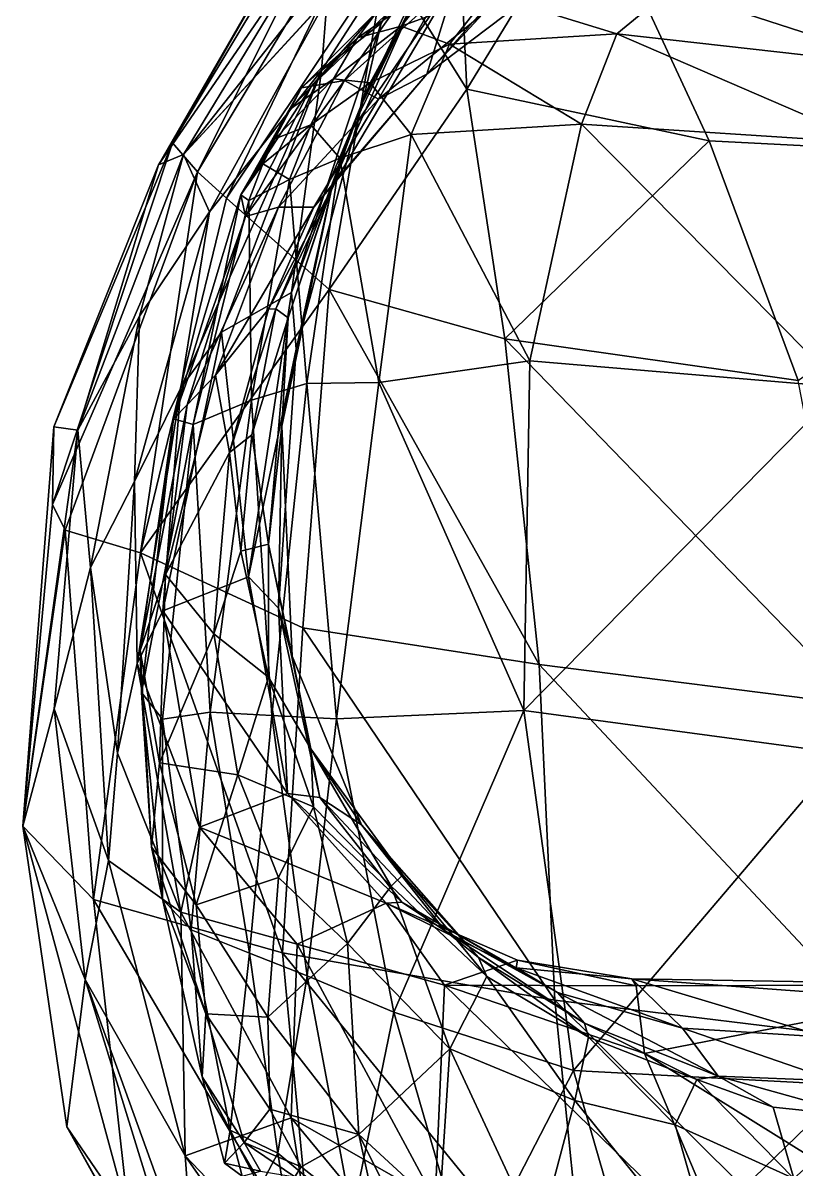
# Model space of a CAD drawing. Extents: x -1.1 to 1.1, y -3.78 to 5.59.
# Drawn here: x -0.8469 to -0.6035, y -1.6871 to -1.3262 of the extents above; entities that cross this region are included whole.
import ezdxf

# ---------------------------------------------------------------- set-up
doc = ezdxf.new("R2010")
doc.units = 0
doc.layers.add('STEGOSRS$LWO', color=1, linetype='CONTINUOUS')

msp = doc.modelspace()

# ---------------------------------------------------------------- linework, layer by layer
at = {"layer": 'STEGOSRS$LWO'}
for points in [[(-0.79196, -1.37302, 1.93963), (-0.72534, -1.24008, 1.80749), (-0.79982, -1.36395, 1.75206)], [(-0.72534, -1.24008, 1.80749), (-0.73962, -1.25881, 1.68316), (-0.79982, -1.36395, 1.75206)], [(-0.72531, -1.26196, 1.95486), (-0.72534, -1.24008, 1.80749), (-0.79196, -1.37302, 1.93963)], [(-0.79982, -1.36395, 1.75206), (-0.73962, -1.25881, 1.68316), (-0.80423, -1.37081, 1.57125)], [(-0.73962, -1.25881, 1.68316), (-0.75375, -1.2974, 1.53688), (-0.80423, -1.37081, 1.57125)], [(-0.78281, -1.38137, 2.04149), (-0.72531, -1.26196, 1.95486), (-0.79196, -1.37302, 1.93963)], [(-0.73267, -1.30615, 2.13407), (-0.72531, -1.26196, 1.95486), (-0.78281, -1.38137, 2.04149)], [(-0.70062, -1.26021, 0.89332), (-0.75283, -1.3411, 0.9595), (-0.75109, -1.31839, 1.13773)], [(-0.73404, -1.32623, 0.85252), (-0.75283, -1.3411, 0.9595), (-0.70062, -1.26021, 0.89332)], [(-0.73404, -1.32623, 0.85252), (-0.70062, -1.26021, 0.89332), (-0.7122, -1.29282, 0.73215)], [(-0.70711, -1.34696, 2.35264), (-0.71098, -1.264, 2.31127), (-0.73267, -1.30615, 2.13407)], [(-0.66806, -1.28293, 2.52767), (-0.71098, -1.264, 2.31127), (-0.70711, -1.34696, 2.35264)], [(-0.6308, -1.36329, 2.52531), (-0.66806, -1.28293, 2.52767), (-0.70711, -1.34696, 2.35264)], [(-0.54805, -1.28567, 2.67487), (-0.66806, -1.28293, 2.52767), (-0.50823, -1.36958, 2.64928)], [(-0.66806, -1.28293, 2.52767), (-0.6308, -1.36329, 2.52531), (-0.50823, -1.36958, 2.64928)], [(-0.73982, -1.35101, 0.73187), (-0.7122, -1.29282, 0.73215), (-0.72386, -1.31933, 0.57078)], [(-0.73982, -1.35101, 0.73187), (-0.73404, -1.32623, 0.85252), (-0.7122, -1.29282, 0.73215)], [(-0.68114, -1.31302, 0.239), (-0.71976, -1.34229, 0.23853), (-0.67592, -1.29265, 0.40064)], [(-0.71976, -1.34229, 0.23853), (-0.71012, -1.31133, 0.41826), (-0.67592, -1.29265, 0.40064)], [(-0.80423, -1.37081, 1.57125), (-0.75375, -1.2974, 1.53688), (-0.79634, -1.36754, 1.38251)], [(-0.75375, -1.2974, 1.53688), (-0.75772, -1.31854, 1.38696), (-0.79634, -1.36754, 1.38251)], [(-0.75046, -1.41007, 2.19087), (-0.73267, -1.30615, 2.13407), (-0.78281, -1.38137, 2.04149)], [(-0.70711, -1.34696, 2.35264), (-0.73267, -1.30615, 2.13407), (-0.75046, -1.41007, 2.19087)], [(-0.79634, -1.36754, 1.38251), (-0.74566, -1.31231, 1.26769), (-0.75109, -1.31839, 1.13773)], [(-0.74566, -1.31231, 1.26769), (-0.79634, -1.36754, 1.38251), (-0.75772, -1.31854, 1.38696)], [(-0.71976, -1.34229, 0.23853), (-0.74817, -1.3755, 0.25868), (-0.71012, -1.31133, 0.41826)], [(-0.74817, -1.3755, 0.25868), (-0.74378, -1.36041, 0.41109), (-0.71012, -1.31133, 0.41826)], [(-0.74378, -1.36041, 0.41109), (-0.72386, -1.31933, 0.57078), (-0.71012, -1.31133, 0.41826)], [(-0.71976, -1.34229, 0.23853), (-0.68114, -1.31302, 0.239), (-0.70222, -1.32338, 0.17746)], [(-0.71766, -1.31438, 0.0491), (-0.74152, -1.33081, 0.04555), (-0.73529, -1.32247, 0.06358)], [(-0.71766, -1.31438, 0.0491), (-0.72781, -1.32717, 0.03045), (-0.74152, -1.33081, 0.04555)], [(-0.70032, -1.3171, 0.03186), (-0.72781, -1.32717, 0.03045), (-0.71766, -1.31438, 0.0491)], [(-0.70032, -1.3171, 0.03186), (-0.71255, -1.33286, 0.0128), (-0.72781, -1.32717, 0.03045)], [(-0.71255, -1.33286, 0.0128), (-0.70032, -1.3171, 0.03186), (-0.6599, -1.32958, 0.0109)], [(-0.64285, -1.31553, 0.02905), (-0.6599, -1.32958, 0.0109), (-0.70032, -1.3171, 0.03186)], [(-0.6599, -1.32958, 0.0109), (-0.64285, -1.31553, 0.02905), (-0.5676, -1.33999, 0.00555)], [(-0.56037, -1.32319, 0.02105), (-0.5676, -1.33999, 0.00555), (-0.64285, -1.31553, 0.02905)], [(-0.75109, -1.31839, 1.13773), (-0.78815, -1.38569, 1.14412), (-0.79634, -1.36754, 1.38251)], [(-0.75283, -1.3411, 0.9595), (-0.78815, -1.38569, 1.14412), (-0.75109, -1.31839, 1.13773)], [(-0.75606, -1.34604, 0.08041), (-0.72736, -1.31841, 0.09504), (-0.73529, -1.32247, 0.06358)], [(-0.75606, -1.34604, 0.08041), (-0.74566, -1.34423, 0.1243), (-0.72736, -1.31841, 0.09504)], [(-0.74941, -1.37703, 0.57543), (-0.73982, -1.35101, 0.73187), (-0.72386, -1.31933, 0.57078)], [(-0.74941, -1.37703, 0.57543), (-0.72386, -1.31933, 0.57078), (-0.74378, -1.36041, 0.41109)], [(-0.74566, -1.34423, 0.1243), (-0.71648, -1.31807, 0.1359), (-0.72736, -1.31841, 0.09504)], [(-0.74566, -1.34423, 0.1243), (-0.73491, -1.35011, 0.16543), (-0.71648, -1.31807, 0.1359)], [(-0.73491, -1.35011, 0.16543), (-0.70222, -1.32338, 0.17746), (-0.71648, -1.31807, 0.1359)], [(-0.73529, -1.32247, 0.06358), (-0.74152, -1.33081, 0.04555), (-0.7592, -1.34662, 0.05415)], [(-0.7592, -1.34662, 0.05415), (-0.75606, -1.34604, 0.08041), (-0.73529, -1.32247, 0.06358)], [(-0.73491, -1.35011, 0.16543), (-0.71976, -1.34229, 0.23853), (-0.70222, -1.32338, 0.17746)], [(-0.73404, -1.32623, 0.85252), (-0.76228, -1.41104, 0.8518), (-0.75283, -1.3411, 0.9595)], [(-0.76228, -1.41104, 0.8518), (-0.73404, -1.32623, 0.85252), (-0.73982, -1.35101, 0.73187)], [(-0.72781, -1.32717, 0.03045), (-0.74906, -1.34378, 0.03123), (-0.74152, -1.33081, 0.04555)], [(-0.72781, -1.32717, 0.03045), (-0.73751, -1.34503, 0.01356), (-0.74906, -1.34378, 0.03123)], [(-0.71255, -1.33286, 0.0128), (-0.73751, -1.34503, 0.01356), (-0.72781, -1.32717, 0.03045)], [(-0.74152, -1.33081, 0.04555), (-0.76268, -1.35321, 0.04434), (-0.7592, -1.34662, 0.05415)], [(-0.74152, -1.33081, 0.04555), (-0.74906, -1.34378, 0.03123), (-0.76268, -1.35321, 0.04434)], [(-0.6599, -1.32958, 0.0109), (-0.67099, -1.358, -0.00057), (-0.71255, -1.33286, 0.0128)], [(-0.67099, -1.358, -0.00057), (-0.6599, -1.32958, 0.0109), (-0.58051, -1.36387, -0.0031)], [(-0.5676, -1.33999, 0.00555), (-0.58051, -1.36387, -0.0031), (-0.6599, -1.32958, 0.0109)], [(-0.71255, -1.33286, 0.0128), (-0.72468, -1.36128, 0.00241), (-0.73751, -1.34503, 0.01356)], [(-0.72468, -1.36128, 0.00241), (-0.71255, -1.33286, 0.0128), (-0.67099, -1.358, -0.00057)], [(-0.75283, -1.3411, 0.9595), (-0.7972, -1.44106, 1.02883), (-0.78815, -1.38569, 1.14412)], [(-0.78431, -1.42353, 0.94383), (-0.7972, -1.44106, 1.02883), (-0.75283, -1.3411, 0.9595)], [(-0.76228, -1.41104, 0.8518), (-0.78431, -1.42353, 0.94383), (-0.75283, -1.3411, 0.9595)], [(-0.73491, -1.35011, 0.16543), (-0.75527, -1.38413, 0.18689), (-0.71976, -1.34229, 0.23853)], [(-0.74817, -1.3755, 0.25868), (-0.71976, -1.34229, 0.23853), (-0.75527, -1.38413, 0.18689)], [(-0.7592, -1.34662, 0.05415), (-0.77829, -1.38029, 0.04976), (-0.75606, -1.34604, 0.08041)], [(-0.77678, -1.38711, 0.08916), (-0.75606, -1.34604, 0.08041), (-0.77829, -1.38029, 0.04976)], [(-0.75606, -1.34604, 0.08041), (-0.77678, -1.38711, 0.08916), (-0.74566, -1.34423, 0.1243)], [(-0.76636, -1.38415, 0.13601), (-0.74566, -1.34423, 0.1243), (-0.77678, -1.38711, 0.08916)], [(-0.74906, -1.34378, 0.03123), (-0.76755, -1.36266, 0.03604), (-0.76268, -1.35321, 0.04434)], [(-0.74906, -1.34378, 0.03123), (-0.75619, -1.35829, 0.01848), (-0.76755, -1.36266, 0.03604)], [(-0.74566, -1.34423, 0.1243), (-0.76636, -1.38415, 0.13601), (-0.73491, -1.35011, 0.16543)], [(-0.73751, -1.34503, 0.01356), (-0.75619, -1.35829, 0.01848), (-0.74906, -1.34378, 0.03123)], [(-0.73751, -1.34503, 0.01356), (-0.7471, -1.36873, 0.00637), (-0.75619, -1.35829, 0.01848)], [(-0.72468, -1.36128, 0.00241), (-0.7471, -1.36873, 0.00637), (-0.73751, -1.34503, 0.01356)], [(-0.76268, -1.35321, 0.04434), (-0.77829, -1.38029, 0.04976), (-0.7592, -1.34662, 0.05415)], [(-0.69521, -1.42562, 2.36733), (-0.70711, -1.34696, 2.35264), (-0.75046, -1.41007, 2.19087)], [(-0.6308, -1.36329, 2.52531), (-0.70711, -1.34696, 2.35264), (-0.69521, -1.42562, 2.36733)], [(-0.76755, -1.36266, 0.03604), (-0.77829, -1.38029, 0.04976), (-0.76268, -1.35321, 0.04434)], [(-0.75527, -1.38413, 0.18689), (-0.73491, -1.35011, 0.16543), (-0.76636, -1.38415, 0.13601)], [(-0.76089, -1.42894, 0.73637), (-0.76228, -1.41104, 0.8518), (-0.73982, -1.35101, 0.73187)], [(-0.76089, -1.42894, 0.73637), (-0.73982, -1.35101, 0.73187), (-0.74941, -1.37703, 0.57543)], [(-0.75619, -1.35829, 0.01848), (-0.77139, -1.37055, 0.02951), (-0.76755, -1.36266, 0.03604)], [(-0.75619, -1.35829, 0.01848), (-0.763, -1.37542, 0.0148), (-0.77139, -1.37055, 0.02951)], [(-0.74817, -1.3755, 0.25868), (-0.76729, -1.41624, 0.27174), (-0.74378, -1.36041, 0.41109)], [(-0.76337, -1.41899, 0.41925), (-0.74378, -1.36041, 0.41109), (-0.76729, -1.41624, 0.27174)], [(-0.76337, -1.41899, 0.41925), (-0.74941, -1.37703, 0.57543), (-0.74378, -1.36041, 0.41109)], [(-0.7471, -1.36873, 0.00637), (-0.763, -1.37542, 0.0148), (-0.75619, -1.35829, 0.01848)], [(-0.72468, -1.36128, 0.00241), (-0.67099, -1.358, -0.00057), (-0.68726, -1.43259, -0.00362)], [(-0.68726, -1.43259, -0.00362), (-0.67099, -1.358, -0.00057), (-0.58908, -1.44084, -0.00618)], [(-0.67099, -1.358, -0.00057), (-0.58051, -1.36387, -0.0031), (-0.58908, -1.44084, -0.00618)], [(-0.79982, -1.36395, 1.75206), (-0.83752, -1.47776, 1.80082), (-0.79196, -1.37302, 1.93963)], [(-0.83713, -1.45337, 1.67073), (-0.83752, -1.47776, 1.80082), (-0.79982, -1.36395, 1.75206)], [(-0.80423, -1.37081, 1.57125), (-0.83713, -1.45337, 1.67073), (-0.79982, -1.36395, 1.75206)], [(-0.77139, -1.37055, 0.02951), (-0.77829, -1.38029, 0.04976), (-0.76755, -1.36266, 0.03604)], [(-0.7471, -1.36873, 0.00637), (-0.72468, -1.36128, 0.00241), (-0.73483, -1.43944, 0.00127)], [(-0.73483, -1.43944, 0.00127), (-0.72468, -1.36128, 0.00241), (-0.68726, -1.43259, -0.00362)], [(-0.60282, -1.43879, 2.51343), (-0.6308, -1.36329, 2.52531), (-0.69521, -1.42562, 2.36733)], [(-0.6308, -1.36329, 2.52531), (-0.60282, -1.43879, 2.51343), (-0.50823, -1.36958, 2.64928)], [(-0.79634, -1.36754, 1.38251), (-0.82962, -1.45444, 1.40558), (-0.80423, -1.37081, 1.57125)], [(-0.81019, -1.41848, 1.26687), (-0.82962, -1.45444, 1.40558), (-0.79634, -1.36754, 1.38251)], [(-0.78815, -1.38569, 1.14412), (-0.81019, -1.41848, 1.26687), (-0.79634, -1.36754, 1.38251)], [(-0.82962, -1.45444, 1.40558), (-0.83713, -1.45337, 1.67073), (-0.80423, -1.37081, 1.57125)], [(-0.77576, -1.38209, 0.02783), (-0.77829, -1.38029, 0.04976), (-0.77139, -1.37055, 0.02951)], [(-0.763, -1.37542, 0.0148), (-0.77576, -1.38209, 0.02783), (-0.77139, -1.37055, 0.02951)], [(-0.763, -1.37542, 0.0148), (-0.7471, -1.36873, 0.00637), (-0.75753, -1.43971, 0.0087)], [(-0.75753, -1.43971, 0.0087), (-0.7471, -1.36873, 0.00637), (-0.73483, -1.43944, 0.00127)], [(-0.83752, -1.47776, 1.80082), (-0.83356, -1.48589, 1.95753), (-0.79196, -1.37302, 1.93963)], [(-0.83356, -1.48589, 1.95753), (-0.80983, -1.49307, 2.07582), (-0.79196, -1.37302, 1.93963)], [(-0.79196, -1.37302, 1.93963), (-0.80983, -1.49307, 2.07582), (-0.78281, -1.38137, 2.04149)], [(-0.77576, -1.38209, 0.02783), (-0.763, -1.37542, 0.0148), (-0.77487, -1.44499, 0.02103)], [(-0.77487, -1.44499, 0.02103), (-0.763, -1.37542, 0.0148), (-0.75753, -1.43971, 0.0087)], [(-0.75527, -1.38413, 0.18689), (-0.76954, -1.41625, 0.20633), (-0.74817, -1.3755, 0.25868)], [(-0.76729, -1.41624, 0.27174), (-0.74817, -1.3755, 0.25868), (-0.76954, -1.41625, 0.20633)], [(-0.76533, -1.45312, 0.58054), (-0.76089, -1.42894, 0.73637), (-0.74941, -1.37703, 0.57543)], [(-0.76533, -1.45312, 0.58054), (-0.74941, -1.37703, 0.57543), (-0.76337, -1.41899, 0.41925)], [(-0.78281, -1.38137, 2.04149), (-0.80983, -1.49307, 2.07582), (-0.75046, -1.41007, 2.19087)], [(-0.77829, -1.38029, 0.04976), (-0.79951, -1.45088, 0.06786), (-0.77678, -1.38711, 0.08916)], [(-0.79951, -1.45088, 0.06786), (-0.77829, -1.38029, 0.04976), (-0.79326, -1.45262, 0.04141)], [(-0.77829, -1.38029, 0.04976), (-0.77576, -1.38209, 0.02783), (-0.79326, -1.45262, 0.04141)], [(-0.79326, -1.45262, 0.04141), (-0.77576, -1.38209, 0.02783), (-0.77487, -1.44499, 0.02103)], [(-0.78815, -1.38569, 1.14412), (-0.81173, -1.47054, 1.13045), (-0.81019, -1.41848, 1.26687)], [(-0.7972, -1.44106, 1.02883), (-0.81173, -1.47054, 1.13045), (-0.78815, -1.38569, 1.14412)], [(-0.77678, -1.38711, 0.08916), (-0.79512, -1.44639, 0.10401), (-0.76636, -1.38415, 0.13601)], [(-0.78626, -1.43713, 0.15169), (-0.76636, -1.38415, 0.13601), (-0.79512, -1.44639, 0.10401)], [(-0.76636, -1.38415, 0.13601), (-0.78626, -1.43713, 0.15169), (-0.75527, -1.38413, 0.18689)], [(-0.76954, -1.41625, 0.20633), (-0.75527, -1.38413, 0.18689), (-0.78626, -1.43713, 0.15169)], [(-0.79512, -1.44639, 0.10401), (-0.77678, -1.38711, 0.08916), (-0.79951, -1.45088, 0.06786)], [(-0.80983, -1.49307, 2.07582), (-0.75874, -1.51667, 2.19411), (-0.75046, -1.41007, 2.19087)], [(-0.76228, -1.41104, 0.8518), (-0.77584, -1.50057, 0.84974), (-0.78431, -1.42353, 0.94383)], [(-0.77584, -1.50057, 0.84974), (-0.76228, -1.41104, 0.8518), (-0.76089, -1.42894, 0.73637)], [(-0.75874, -1.51667, 2.19411), (-0.68434, -1.52821, 2.34559), (-0.75046, -1.41007, 2.19087)], [(-0.69521, -1.42562, 2.36733), (-0.75046, -1.41007, 2.19087), (-0.68434, -1.52821, 2.34559)], [(-0.81019, -1.41848, 1.26687), (-0.82556, -1.4977, 1.25207), (-0.82962, -1.45444, 1.40558)], [(-0.81173, -1.47054, 1.13045), (-0.82556, -1.4977, 1.25207), (-0.81019, -1.41848, 1.26687)], [(-0.78184, -1.46145, 0.21524), (-0.76954, -1.41625, 0.20633), (-0.78626, -1.43713, 0.15169)], [(-0.76954, -1.41625, 0.20633), (-0.78184, -1.46145, 0.21524), (-0.76729, -1.41624, 0.27174)], [(-0.77476, -1.45586, 0.2968), (-0.76729, -1.41624, 0.27174), (-0.78184, -1.46145, 0.21524)], [(-0.76729, -1.41624, 0.27174), (-0.77476, -1.45586, 0.2968), (-0.76337, -1.41899, 0.41925)], [(-0.76953, -1.49029, 0.41281), (-0.76337, -1.41899, 0.41925), (-0.77476, -1.45586, 0.2968)], [(-0.76953, -1.49029, 0.41281), (-0.76533, -1.45312, 0.58054), (-0.76337, -1.41899, 0.41925)], [(-0.78431, -1.42353, 0.94383), (-0.80285, -1.51129, 0.94069), (-0.7972, -1.44106, 1.02883)], [(-0.77584, -1.50057, 0.84974), (-0.80285, -1.51129, 0.94069), (-0.78431, -1.42353, 0.94383)], [(-0.60282, -1.43879, 2.51343), (-0.69521, -1.42562, 2.36733), (-0.58329, -1.541, 2.48189)], [(-0.68434, -1.52821, 2.34559), (-0.58329, -1.541, 2.48189), (-0.69521, -1.42562, 2.36733)], [(-0.76646, -1.51045, 0.74571), (-0.77584, -1.50057, 0.84974), (-0.76089, -1.42894, 0.73637)], [(-0.76646, -1.51045, 0.74571), (-0.76089, -1.42894, 0.73637), (-0.76533, -1.45312, 0.58054)], [(-0.73483, -1.43944, 0.00127), (-0.68726, -1.43259, -0.00362), (-0.68923, -1.54264, 0.00146)], [(-0.68726, -1.43259, -0.00362), (-0.58908, -1.44084, -0.00618), (-0.68923, -1.54264, 0.00146)], [(-0.80198, -1.49985, 0.1493), (-0.78626, -1.43713, 0.15169), (-0.79512, -1.44639, 0.10401)], [(-0.80198, -1.49985, 0.1493), (-0.78184, -1.46145, 0.21524), (-0.78626, -1.43713, 0.15169)], [(-0.77487, -1.44499, 0.02103), (-0.75753, -1.43971, 0.0087), (-0.76849, -1.54425, 0.01923)], [(-0.76849, -1.54425, 0.01923), (-0.75753, -1.43971, 0.0087), (-0.74812, -1.54533, 0.00993)], [(-0.75753, -1.43971, 0.0087), (-0.73483, -1.43944, 0.00127), (-0.74812, -1.54533, 0.00993)], [(-0.74812, -1.54533, 0.00993), (-0.73483, -1.43944, 0.00127), (-0.68923, -1.54264, 0.00146)], [(-0.7972, -1.44106, 1.02883), (-0.81088, -1.52784, 1.01343), (-0.81173, -1.47054, 1.13045)], [(-0.80285, -1.51129, 0.94069), (-0.81088, -1.52784, 1.01343), (-0.7972, -1.44106, 1.02883)], [(-0.58866, -1.5562, -0.00249), (-0.68923, -1.54264, 0.00146), (-0.58908, -1.44084, -0.00618)], [(-0.80995, -1.52377, 0.10137), (-0.79512, -1.44639, 0.10401), (-0.79951, -1.45088, 0.06786)], [(-0.80995, -1.52377, 0.10137), (-0.80198, -1.49985, 0.1493), (-0.79512, -1.44639, 0.10401)], [(-0.79326, -1.45262, 0.04141), (-0.77487, -1.44499, 0.02103), (-0.7879, -1.54316, 0.03174)], [(-0.7879, -1.54316, 0.03174), (-0.77487, -1.44499, 0.02103), (-0.76849, -1.54425, 0.01923)], [(-0.80959, -1.53706, 0.06831), (-0.80995, -1.52377, 0.10137), (-0.79951, -1.45088, 0.06786)], [(-0.79951, -1.45088, 0.06786), (-0.79326, -1.45262, 0.04141), (-0.80959, -1.53706, 0.06831)], [(-0.83752, -1.47776, 1.80082), (-0.83713, -1.45337, 1.67073), (-0.84687, -1.57907, 1.78153)], [(-0.83713, -1.45337, 1.67073), (-0.82962, -1.45444, 1.40558), (-0.84687, -1.57907, 1.78153)], [(-0.83703, -1.54214, 1.38188), (-0.84687, -1.57907, 1.78153), (-0.82962, -1.45444, 1.40558)], [(-0.82556, -1.4977, 1.25207), (-0.83703, -1.54214, 1.38188), (-0.82962, -1.45444, 1.40558)], [(-0.80288, -1.54546, 0.04781), (-0.80959, -1.53706, 0.06831), (-0.79326, -1.45262, 0.04141)], [(-0.80288, -1.54546, 0.04781), (-0.79326, -1.45262, 0.04141), (-0.7879, -1.54316, 0.03174)], [(-0.76216, -1.5256, 0.58895), (-0.76533, -1.45312, 0.58054), (-0.76953, -1.49029, 0.41281)], [(-0.76216, -1.5256, 0.58895), (-0.76646, -1.51045, 0.74571), (-0.76533, -1.45312, 0.58054)], [(-0.77826, -1.49247, 0.28364), (-0.77476, -1.45586, 0.2968), (-0.78184, -1.46145, 0.21524)], [(-0.77476, -1.45586, 0.2968), (-0.77826, -1.49247, 0.28364), (-0.76953, -1.49029, 0.41281)], [(-0.78672, -1.51858, 0.22084), (-0.78184, -1.46145, 0.21524), (-0.80198, -1.49985, 0.1493)], [(-0.78672, -1.51858, 0.22084), (-0.77826, -1.49247, 0.28364), (-0.78184, -1.46145, 0.21524)], [(-0.81173, -1.47054, 1.13045), (-0.81714, -1.55614, 1.11346), (-0.82556, -1.4977, 1.25207)], [(-0.81088, -1.52784, 1.01343), (-0.81714, -1.55614, 1.11346), (-0.81173, -1.47054, 1.13045)], [(-0.83356, -1.48589, 1.95753), (-0.83752, -1.47776, 1.80082), (-0.84687, -1.57907, 1.78153)], [(-0.84687, -1.57907, 1.78153), (-0.82469, -1.60221, 2.05056), (-0.83356, -1.48589, 1.95753)], [(-0.80983, -1.49307, 2.07582), (-0.83356, -1.48589, 1.95753), (-0.82469, -1.60221, 2.05056)], [(-0.77826, -1.49247, 0.28364), (-0.76952, -1.53216, 0.314), (-0.76953, -1.49029, 0.41281)], [(-0.75625, -1.55478, 0.42198), (-0.76953, -1.49029, 0.41281), (-0.76952, -1.53216, 0.314)], [(-0.75625, -1.55478, 0.42198), (-0.76216, -1.5256, 0.58895), (-0.76953, -1.49029, 0.41281)], [(-0.82469, -1.60221, 2.05056), (-0.76515, -1.61902, 2.16008), (-0.80983, -1.49307, 2.07582)], [(-0.75874, -1.51667, 2.19411), (-0.80983, -1.49307, 2.07582), (-0.76515, -1.61902, 2.16008)], [(-0.76952, -1.53216, 0.314), (-0.77826, -1.49247, 0.28364), (-0.78672, -1.51858, 0.22084)], [(-0.82556, -1.4977, 1.25207), (-0.81992, -1.58992, 1.23566), (-0.83703, -1.54214, 1.38188)], [(-0.81714, -1.55614, 1.11346), (-0.81992, -1.58992, 1.23566), (-0.82556, -1.4977, 1.25207)], [(-0.8039, -1.55913, 0.15635), (-0.80198, -1.49985, 0.1493), (-0.80995, -1.52377, 0.10137)], [(-0.8039, -1.55913, 0.15635), (-0.78672, -1.51858, 0.22084), (-0.80198, -1.49985, 0.1493)], [(-0.77584, -1.50057, 0.84974), (-0.76363, -1.56886, 0.85404), (-0.80285, -1.51129, 0.94069)], [(-0.76363, -1.56886, 0.85404), (-0.77584, -1.50057, 0.84974), (-0.76646, -1.51045, 0.74571)], [(-0.80285, -1.51129, 0.94069), (-0.79126, -1.57941, 0.93543), (-0.81088, -1.52784, 1.01343)], [(-0.76363, -1.56886, 0.85404), (-0.79126, -1.57941, 0.93543), (-0.80285, -1.51129, 0.94069)], [(-0.75335, -1.57007, 0.72722), (-0.76646, -1.51045, 0.74571), (-0.76216, -1.5256, 0.58895)], [(-0.75335, -1.57007, 0.72722), (-0.76363, -1.56886, 0.85404), (-0.76646, -1.51045, 0.74571)], [(-0.77922, -1.56297, 0.23221), (-0.78672, -1.51858, 0.22084), (-0.8039, -1.55913, 0.15635)], [(-0.77922, -1.56297, 0.23221), (-0.76952, -1.53216, 0.314), (-0.78672, -1.51858, 0.22084)], [(-0.76515, -1.61902, 2.16008), (-0.67938, -1.63394, 2.30819), (-0.75874, -1.51667, 2.19411)], [(-0.68434, -1.52821, 2.34559), (-0.75874, -1.51667, 2.19411), (-0.67938, -1.63394, 2.30819)], [(-0.80636, -1.58575, 0.10403), (-0.80995, -1.52377, 0.10137), (-0.80959, -1.53706, 0.06831)], [(-0.80636, -1.58575, 0.10403), (-0.8039, -1.55913, 0.15635), (-0.80995, -1.52377, 0.10137)], [(-0.74029, -1.57869, 0.56524), (-0.75335, -1.57007, 0.72722), (-0.76216, -1.5256, 0.58895)], [(-0.74029, -1.57869, 0.56524), (-0.76216, -1.5256, 0.58895), (-0.75625, -1.55478, 0.42198)], [(-0.81088, -1.52784, 1.01343), (-0.79714, -1.60617, 1.03401), (-0.81714, -1.55614, 1.11346)], [(-0.79126, -1.57941, 0.93543), (-0.79714, -1.60617, 1.03401), (-0.81088, -1.52784, 1.01343)], [(-0.58329, -1.541, 2.48189), (-0.68434, -1.52821, 2.34559), (-0.57314, -1.64689, 2.4393)], [(-0.67938, -1.63394, 2.30819), (-0.57314, -1.64689, 2.4393), (-0.68434, -1.52821, 2.34559)], [(-0.7554, -1.57304, 0.30149), (-0.76952, -1.53216, 0.314), (-0.77922, -1.56297, 0.23221)], [(-0.76952, -1.53216, 0.314), (-0.7554, -1.57304, 0.30149), (-0.75625, -1.55478, 0.42198)], [(-0.80291, -1.60207, 0.06638), (-0.80636, -1.58575, 0.10403), (-0.80959, -1.53706, 0.06831)], [(-0.80959, -1.53706, 0.06831), (-0.80288, -1.54546, 0.04781), (-0.80291, -1.60207, 0.06638)], [(-0.84687, -1.57907, 1.78153), (-0.83703, -1.54214, 1.38188), (-0.82731, -1.62735, 1.40569)], [(-0.81992, -1.58992, 1.23566), (-0.82731, -1.62735, 1.40569), (-0.83703, -1.54214, 1.38188)], [(-0.80288, -1.54546, 0.04781), (-0.7879, -1.54316, 0.03174), (-0.79391, -1.61178, 0.0395)], [(-0.77557, -1.61911, 0.02268), (-0.79391, -1.61178, 0.0395), (-0.7879, -1.54316, 0.03174)], [(-0.7879, -1.54316, 0.03174), (-0.76849, -1.54425, 0.01923), (-0.77557, -1.61911, 0.02268)], [(-0.75741, -1.62623, 0.01282), (-0.77557, -1.61911, 0.02268), (-0.76849, -1.54425, 0.01923)], [(-0.76849, -1.54425, 0.01923), (-0.74812, -1.54533, 0.00993), (-0.75741, -1.62623, 0.01282)], [(-0.74812, -1.54533, 0.00993), (-0.68923, -1.54264, 0.00146), (-0.73006, -1.63764, 0.00746)], [(-0.67359, -1.65606, 0.00441), (-0.73006, -1.63764, 0.00746), (-0.68923, -1.54264, 0.00146)], [(-0.68923, -1.54264, 0.00146), (-0.58866, -1.5562, -0.00249), (-0.67359, -1.65606, 0.00441)], [(-0.79391, -1.61178, 0.0395), (-0.80291, -1.60207, 0.06638), (-0.80288, -1.54546, 0.04781)], [(-0.73006, -1.63764, 0.00746), (-0.75741, -1.62623, 0.01282), (-0.74812, -1.54533, 0.00993)], [(-0.7554, -1.57304, 0.30149), (-0.73099, -1.59798, 0.32707), (-0.75625, -1.55478, 0.42198)], [(-0.72731, -1.59446, 0.41861), (-0.75625, -1.55478, 0.42198), (-0.73099, -1.59798, 0.32707)], [(-0.72731, -1.59446, 0.41861), (-0.74029, -1.57869, 0.56524), (-0.75625, -1.55478, 0.42198)], [(-0.81714, -1.55614, 1.11346), (-0.79714, -1.60617, 1.03401), (-0.81992, -1.58992, 1.23566)], [(-0.79237, -1.60391, 0.15852), (-0.8039, -1.55913, 0.15635), (-0.80636, -1.58575, 0.10403)], [(-0.79237, -1.60391, 0.15852), (-0.77922, -1.56297, 0.23221), (-0.8039, -1.55913, 0.15635)], [(-0.58662, -1.66069, -0.00011), (-0.67359, -1.65606, 0.00441), (-0.58866, -1.5562, -0.00249)], [(-0.76645, -1.59527, 0.22715), (-0.77922, -1.56297, 0.23221), (-0.79237, -1.60391, 0.15852)], [(-0.76645, -1.59527, 0.22715), (-0.7554, -1.57304, 0.30149), (-0.77922, -1.56297, 0.23221)], [(-0.76363, -1.56886, 0.85404), (-0.73256, -1.60337, 0.86083), (-0.79126, -1.57941, 0.93543)], [(-0.75335, -1.57007, 0.72722), (-0.72757, -1.60305, 0.75485), (-0.76363, -1.56886, 0.85404)], [(-0.73256, -1.60337, 0.86083), (-0.76363, -1.56886, 0.85404), (-0.72757, -1.60305, 0.75485)], [(-0.74029, -1.57869, 0.56524), (-0.71399, -1.61205, 0.598), (-0.75335, -1.57007, 0.72722)], [(-0.72757, -1.60305, 0.75485), (-0.75335, -1.57007, 0.72722), (-0.71399, -1.61205, 0.598)], [(-0.76645, -1.59527, 0.22715), (-0.74466, -1.6161, 0.2456), (-0.7554, -1.57304, 0.30149)], [(-0.73099, -1.59798, 0.32707), (-0.7554, -1.57304, 0.30149), (-0.74466, -1.6161, 0.2456)], [(-0.82469, -1.60221, 2.05056), (-0.84687, -1.57907, 1.78153), (-0.81346, -1.70258, 2.00854)], [(-0.83301, -1.6738, 1.7412), (-0.81346, -1.70258, 2.00854), (-0.84687, -1.57907, 1.78153)], [(-0.82731, -1.62735, 1.40569), (-0.83301, -1.6738, 1.7412), (-0.84687, -1.57907, 1.78153)], [(-0.79126, -1.57941, 0.93543), (-0.76053, -1.61622, 0.9513), (-0.79714, -1.60617, 1.03401)], [(-0.76053, -1.61622, 0.9513), (-0.79126, -1.57941, 0.93543), (-0.73256, -1.60337, 0.86083)], [(-0.72731, -1.59446, 0.41861), (-0.7034, -1.62044, 0.43902), (-0.74029, -1.57869, 0.56524)], [(-0.71399, -1.61205, 0.598), (-0.74029, -1.57869, 0.56524), (-0.7034, -1.62044, 0.43902)], [(-0.78924, -1.63825, 0.10023), (-0.80636, -1.58575, 0.10403), (-0.80291, -1.60207, 0.06638)], [(-0.78924, -1.63825, 0.10023), (-0.79237, -1.60391, 0.15852), (-0.80636, -1.58575, 0.10403)], [(-0.82731, -1.62735, 1.40569), (-0.81992, -1.58992, 1.23566), (-0.79579, -1.68289, 1.31958)], [(-0.79714, -1.60617, 1.03401), (-0.79579, -1.68289, 1.31958), (-0.81992, -1.58992, 1.23566)], [(-0.76976, -1.63925, 0.16248), (-0.76645, -1.59527, 0.22715), (-0.79237, -1.60391, 0.15852)], [(-0.74466, -1.6161, 0.2456), (-0.76645, -1.59527, 0.22715), (-0.76976, -1.63925, 0.16248)], [(-0.73099, -1.59798, 0.32707), (-0.70082, -1.62646, 0.32836), (-0.72731, -1.59446, 0.41861)], [(-0.7034, -1.62044, 0.43902), (-0.72731, -1.59446, 0.41861), (-0.70082, -1.62646, 0.32836)], [(-0.74466, -1.6161, 0.2456), (-0.71244, -1.6492, 0.23987), (-0.73099, -1.59798, 0.32707)], [(-0.70082, -1.62646, 0.32836), (-0.73099, -1.59798, 0.32707), (-0.71244, -1.6492, 0.23987)], [(-0.76515, -1.61902, 2.16008), (-0.82469, -1.60221, 2.05056), (-0.75564, -1.7196, 2.11663)], [(-0.81346, -1.70258, 2.00854), (-0.75564, -1.7196, 2.11663), (-0.82469, -1.60221, 2.05056)], [(-0.79039, -1.65802, 0.05342), (-0.78924, -1.63825, 0.10023), (-0.80291, -1.60207, 0.06638)], [(-0.80291, -1.60207, 0.06638), (-0.79391, -1.61178, 0.0395), (-0.79039, -1.65802, 0.05342)], [(-0.79579, -1.68289, 1.31958), (-0.79714, -1.60617, 1.03401), (-0.76238, -1.67096, 1.12928)], [(-0.76053, -1.61622, 0.9513), (-0.76238, -1.67096, 1.12928), (-0.79714, -1.60617, 1.03401)], [(-0.76976, -1.63925, 0.16248), (-0.79237, -1.60391, 0.15852), (-0.78924, -1.63825, 0.10023)], [(-0.71416, -1.62916, 0.94402), (-0.76053, -1.61622, 0.9513), (-0.73256, -1.60337, 0.86083)], [(-0.72757, -1.60305, 0.75485), (-0.69154, -1.6237, 0.7591), (-0.73256, -1.60337, 0.86083)], [(-0.69117, -1.62129, 0.86896), (-0.71416, -1.62916, 0.94402), (-0.73256, -1.60337, 0.86083)], [(-0.69117, -1.62129, 0.86896), (-0.73256, -1.60337, 0.86083), (-0.69154, -1.6237, 0.7591)], [(-0.71399, -1.61205, 0.598), (-0.67862, -1.63154, 0.59741), (-0.72757, -1.60305, 0.75485)], [(-0.69154, -1.6237, 0.7591), (-0.72757, -1.60305, 0.75485), (-0.67862, -1.63154, 0.59741)], [(-0.79391, -1.61178, 0.0395), (-0.77557, -1.61911, 0.02268), (-0.78165, -1.67487, 0.02592)], [(-0.78165, -1.67487, 0.02592), (-0.79039, -1.65802, 0.05342), (-0.79391, -1.61178, 0.0395)], [(-0.7034, -1.62044, 0.43902), (-0.67012, -1.64113, 0.43912), (-0.71399, -1.61205, 0.598)], [(-0.67862, -1.63154, 0.59741), (-0.71399, -1.61205, 0.598), (-0.67012, -1.64113, 0.43912)], [(-0.74112, -1.67625, 0.15289), (-0.74466, -1.6161, 0.2456), (-0.76976, -1.63925, 0.16248)], [(-0.76238, -1.67096, 1.12928), (-0.76053, -1.61622, 0.9513), (-0.71711, -1.69691, 1.14198)], [(-0.71416, -1.62916, 0.94402), (-0.71711, -1.69691, 1.14198), (-0.76053, -1.61622, 0.9513)], [(-0.71244, -1.6492, 0.23987), (-0.74466, -1.6161, 0.2456), (-0.74112, -1.67625, 0.15289)], [(-0.76658, -1.68211, 0.00961), (-0.78165, -1.67487, 0.02592), (-0.77557, -1.61911, 0.02268)], [(-0.77557, -1.61911, 0.02268), (-0.75741, -1.62623, 0.01282), (-0.76658, -1.68211, 0.00961)], [(-0.67938, -1.63394, 2.30819), (-0.76515, -1.61902, 2.16008), (-0.66903, -1.73704, 2.25782)], [(-0.75564, -1.7196, 2.11663), (-0.66903, -1.73704, 2.25782), (-0.76515, -1.61902, 2.16008)], [(-0.70082, -1.62646, 0.32836), (-0.66879, -1.64561, 0.33222), (-0.7034, -1.62044, 0.43902)], [(-0.67012, -1.64113, 0.43912), (-0.7034, -1.62044, 0.43902), (-0.66879, -1.64561, 0.33222)], [(-0.65384, -1.62936, 0.92791), (-0.71416, -1.62916, 0.94402), (-0.69117, -1.62129, 0.86896)], [(-0.69154, -1.6237, 0.7591), (-0.65519, -1.62723, 0.86305), (-0.69117, -1.62129, 0.86896)], [(-0.67862, -1.63154, 0.59741), (-0.63923, -1.64276, 0.59756), (-0.69154, -1.6237, 0.7591)], [(-0.65519, -1.62723, 0.86305), (-0.69154, -1.6237, 0.7591), (-0.63923, -1.64276, 0.59756)], [(-0.65519, -1.62723, 0.86305), (-0.65384, -1.62936, 0.92791), (-0.69117, -1.62129, 0.86896)], [(-0.83301, -1.6738, 1.7412), (-0.82731, -1.62735, 1.40569), (-0.78802, -1.7547, 1.68859)], [(-0.7927, -1.72303, 1.51001), (-0.78802, -1.7547, 1.68859), (-0.82731, -1.62735, 1.40569)], [(-0.79579, -1.68289, 1.31958), (-0.7927, -1.72303, 1.51001), (-0.82731, -1.62735, 1.40569)], [(-0.74326, -1.70162, 0.00235), (-0.76658, -1.68211, 0.00961), (-0.75741, -1.62623, 0.01282)], [(-0.75741, -1.62623, 0.01282), (-0.73006, -1.63764, 0.00746), (-0.74326, -1.70162, 0.00235)], [(-0.71244, -1.6492, 0.23987), (-0.67309, -1.66551, 0.25321), (-0.70082, -1.62646, 0.32836)], [(-0.66879, -1.64561, 0.33222), (-0.70082, -1.62646, 0.32836), (-0.67309, -1.66551, 0.25321)], [(-0.59534, -1.63159, 0.82358), (-0.54084, -1.62904, 0.93015), (-0.65519, -1.62723, 0.86305)], [(-0.54084, -1.62904, 0.93015), (-0.65384, -1.62936, 0.92791), (-0.65519, -1.62723, 0.86305)], [(-0.63923, -1.64276, 0.59756), (-0.59402, -1.64554, 0.62833), (-0.65519, -1.62723, 0.86305)], [(-0.59534, -1.63159, 0.82358), (-0.65519, -1.62723, 0.86305), (-0.59402, -1.64554, 0.62833)], [(-0.71711, -1.69691, 1.14198), (-0.71416, -1.62916, 0.94402), (-0.62272, -1.71814, 1.15257)], [(-0.65119, -1.65074, 0.99182), (-0.62272, -1.71814, 1.15257), (-0.71416, -1.62916, 0.94402)], [(-0.65384, -1.62936, 0.92791), (-0.65119, -1.65074, 0.99182), (-0.71416, -1.62916, 0.94402)], [(-0.54084, -1.62904, 0.93015), (-0.65119, -1.65074, 0.99182), (-0.65384, -1.62936, 0.92791)], [(-0.54084, -1.62904, 0.93015), (-0.55888, -1.70827, 1.11922), (-0.65119, -1.65074, 0.99182)], [(-0.57314, -1.64689, 2.4393), (-0.67938, -1.63394, 2.30819), (-0.5621, -1.75044, 2.38643)], [(-0.66903, -1.73704, 2.25782), (-0.5621, -1.75044, 2.38643), (-0.67938, -1.63394, 2.30819)], [(-0.67012, -1.64113, 0.43912), (-0.62799, -1.65784, 0.42554), (-0.67862, -1.63154, 0.59741)], [(-0.63923, -1.64276, 0.59756), (-0.67862, -1.63154, 0.59741), (-0.62799, -1.65784, 0.42554)], [(-0.79039, -1.65802, 0.05342), (-0.7772, -1.67869, 0.08108), (-0.78924, -1.63825, 0.10023)], [(-0.78924, -1.63825, 0.10023), (-0.7772, -1.67869, 0.08108), (-0.76909, -1.66828, 0.11276)], [(-0.76909, -1.66828, 0.11276), (-0.76976, -1.63925, 0.16248), (-0.78924, -1.63825, 0.10023)], [(-0.70637, -1.71976, 0.00332), (-0.74326, -1.70162, 0.00235), (-0.73006, -1.63764, 0.00746)], [(-0.73006, -1.63764, 0.00746), (-0.67359, -1.65606, 0.00441), (-0.70637, -1.71976, 0.00332)], [(-0.76976, -1.63925, 0.16248), (-0.76909, -1.66828, 0.11276), (-0.74112, -1.67625, 0.15289)], [(-0.66879, -1.64561, 0.33222), (-0.63472, -1.65884, 0.33354), (-0.67012, -1.64113, 0.43912)], [(-0.62799, -1.65784, 0.42554), (-0.67012, -1.64113, 0.43912), (-0.63472, -1.65884, 0.33354)], [(-0.67309, -1.66551, 0.25321), (-0.64158, -1.67319, 0.26673), (-0.66879, -1.64561, 0.33222)], [(-0.63472, -1.65884, 0.33354), (-0.66879, -1.64561, 0.33222), (-0.64158, -1.67319, 0.26673)], [(-0.62799, -1.65784, 0.42554), (-0.59115, -1.65928, 0.46444), (-0.63923, -1.64276, 0.59756)], [(-0.59402, -1.64554, 0.62833), (-0.63923, -1.64276, 0.59756), (-0.59115, -1.65928, 0.46444)], [(-0.71574, -1.69965, 0.14452), (-0.71244, -1.6492, 0.23987), (-0.74112, -1.67625, 0.15289)], [(-0.71574, -1.69965, 0.14452), (-0.68468, -1.70907, 0.16234), (-0.71244, -1.6492, 0.23987)], [(-0.67309, -1.66551, 0.25321), (-0.71244, -1.6492, 0.23987), (-0.68468, -1.70907, 0.16234)], [(-0.55888, -1.70827, 1.11922), (-0.62272, -1.71814, 1.15257), (-0.65119, -1.65074, 0.99182)], [(-0.65354, -1.72544, 0.00239), (-0.70637, -1.71976, 0.00332), (-0.67359, -1.65606, 0.00441)], [(-0.67359, -1.65606, 0.00441), (-0.58662, -1.66069, -0.00011), (-0.65354, -1.72544, 0.00239)], [(-0.78165, -1.67487, 0.02592), (-0.78345, -1.68529, 0.04213), (-0.79039, -1.65802, 0.05342)], [(-0.78345, -1.68529, 0.04213), (-0.7772, -1.67869, 0.08108), (-0.79039, -1.65802, 0.05342)], [(-0.64158, -1.67319, 0.26673), (-0.60413, -1.69012, 0.2637), (-0.63472, -1.65884, 0.33354)], [(-0.63472, -1.65884, 0.33354), (-0.61068, -1.66764, 0.33325), (-0.62799, -1.65784, 0.42554)], [(-0.61068, -1.66764, 0.33325), (-0.63472, -1.65884, 0.33354), (-0.60413, -1.69012, 0.2637)], [(-0.61068, -1.66764, 0.33325), (-0.58248, -1.67056, 0.34405), (-0.62799, -1.65784, 0.42554)], [(-0.59115, -1.65928, 0.46444), (-0.62799, -1.65784, 0.42554), (-0.58248, -1.67056, 0.34405)], [(-0.56457, -1.73281, -0.00253), (-0.65354, -1.72544, 0.00239), (-0.58662, -1.66069, -0.00011)], [(-0.68468, -1.70907, 0.16234), (-0.62745, -1.72224, 0.17163), (-0.67309, -1.66551, 0.25321)], [(-0.64158, -1.67319, 0.26673), (-0.67309, -1.66551, 0.25321), (-0.62745, -1.72224, 0.17163)], [(-0.76238, -1.67096, 1.12928), (-0.75346, -1.72719, 1.31823), (-0.79579, -1.68289, 1.31958)], [(-0.7772, -1.67869, 0.08108), (-0.75928, -1.68644, 0.10934), (-0.76909, -1.66828, 0.11276)], [(-0.76909, -1.66828, 0.11276), (-0.75928, -1.68644, 0.10934), (-0.74112, -1.67625, 0.15289)], [(-0.75346, -1.72719, 1.31823), (-0.76238, -1.67096, 1.12928), (-0.69917, -1.74758, 1.29475)], [(-0.71711, -1.69691, 1.14198), (-0.69917, -1.74758, 1.29475), (-0.76238, -1.67096, 1.12928)], [(-0.58248, -1.67056, 0.34405), (-0.61068, -1.66764, 0.33325), (-0.60413, -1.69012, 0.2637)], [(-0.55997, -1.69852, 0.25667), (-0.58248, -1.67056, 0.34405), (-0.60413, -1.69012, 0.2637)], [(-0.81346, -1.70258, 2.00854), (-0.83301, -1.6738, 1.7412), (-0.76626, -1.79191, 1.94222)], [(-0.78802, -1.7547, 1.68859), (-0.76626, -1.79191, 1.94222), (-0.83301, -1.6738, 1.7412)], [(-0.60413, -1.69012, 0.2637), (-0.64158, -1.67319, 0.26673), (-0.62745, -1.72224, 0.17163)], [(-0.78345, -1.68529, 0.04213), (-0.78165, -1.67487, 0.02592), (-0.77782, -1.68934, 0.03348)], [(-0.78165, -1.67487, 0.02592), (-0.7723, -1.6928, 0.01327), (-0.77782, -1.68934, 0.03348)], [(-0.78165, -1.67487, 0.02592), (-0.76658, -1.68211, 0.00961), (-0.7723, -1.6928, 0.01327)], [(-0.73462, -1.70583, 0.11895), (-0.74112, -1.67625, 0.15289), (-0.75928, -1.68644, 0.10934)], [(-0.71728, -1.72369, 0.10971), (-0.74112, -1.67625, 0.15289), (-0.73462, -1.70583, 0.11895)], [(-0.71574, -1.69965, 0.14452), (-0.74112, -1.67625, 0.15289), (-0.71728, -1.72369, 0.10971)], [(-0.7772, -1.67869, 0.08108), (-0.78345, -1.68529, 0.04213), (-0.77212, -1.68776, 0.07353)], [(-0.75928, -1.68644, 0.10934), (-0.7772, -1.67869, 0.08108), (-0.7613, -1.68956, 0.09849)], [(-0.7772, -1.67869, 0.08108), (-0.77212, -1.68776, 0.07353), (-0.7613, -1.68956, 0.09849)], [(-0.7927, -1.72303, 1.51001), (-0.79579, -1.68289, 1.31958), (-0.73403, -1.77171, 1.47131)], [(-0.75346, -1.72719, 1.31823), (-0.73403, -1.77171, 1.47131), (-0.79579, -1.68289, 1.31958)], [(-0.78345, -1.68529, 0.04213), (-0.77782, -1.68934, 0.03348), (-0.77212, -1.68776, 0.07353)], [(-0.76658, -1.68211, 0.00961), (-0.76415, -1.69779, 0.00481), (-0.7723, -1.6928, 0.01327)], [(-0.76658, -1.68211, 0.00961), (-0.74326, -1.70162, 0.00235), (-0.76415, -1.69779, 0.00481)], [(-0.75928, -1.68644, 0.10934), (-0.7613, -1.68956, 0.09849), (-0.73462, -1.70583, 0.11895)]]:
    msp.add_3dface(points, dxfattribs=at)

doc.saveas('drawing.dxf')
